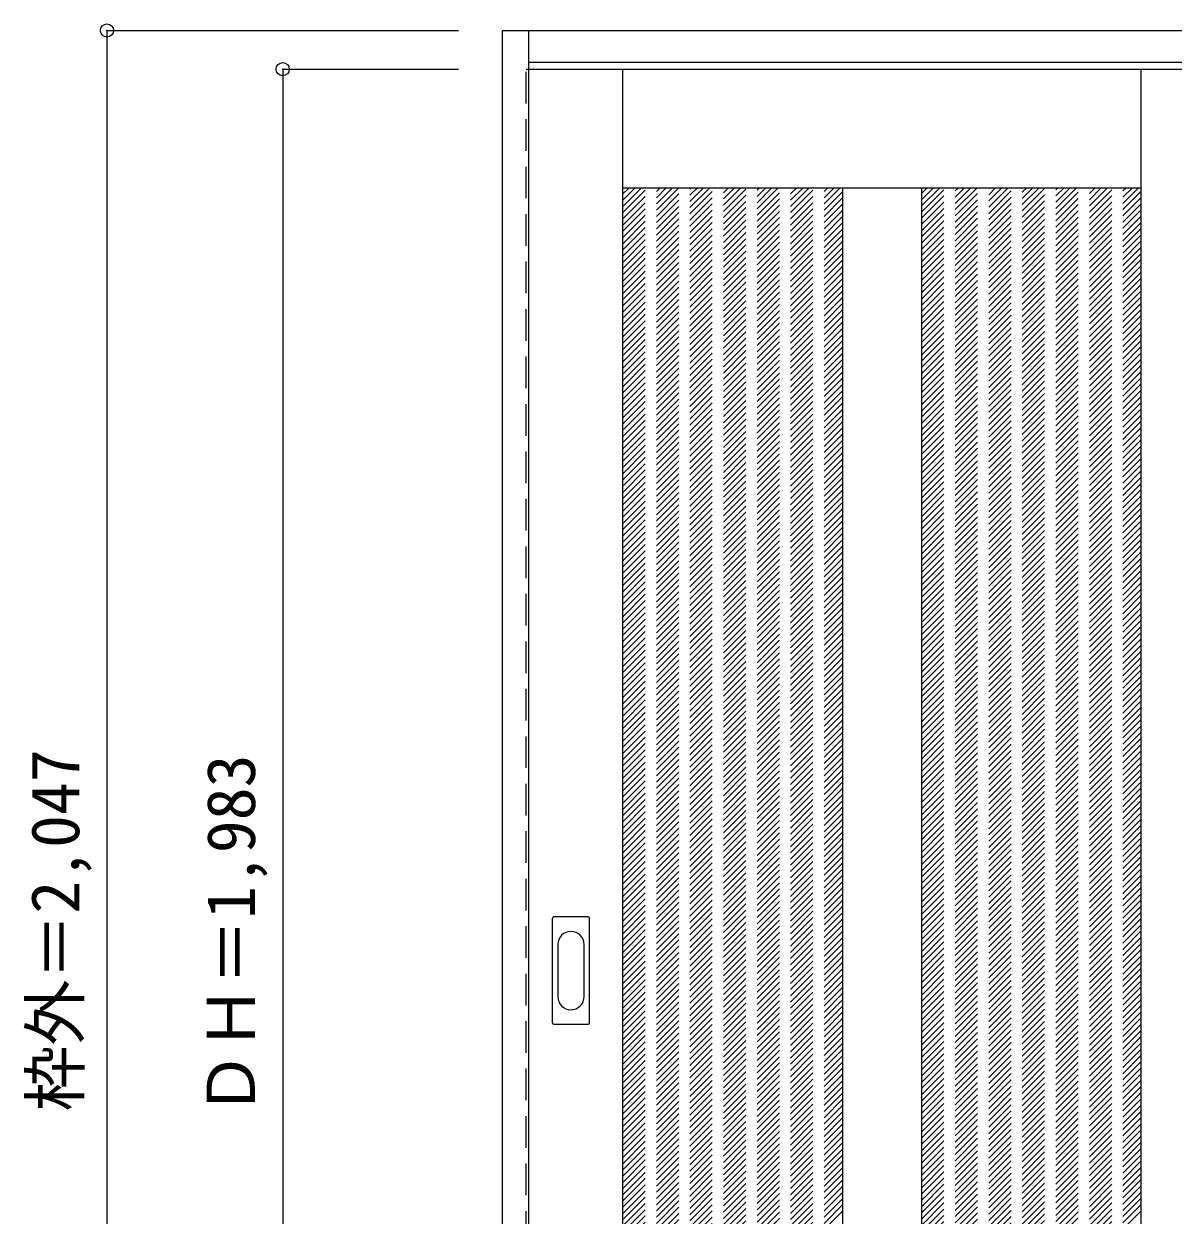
# Model space of a CAD drawing. Units: millimetres, scale not verified. Extents: x -2152 to 1634, y -1662 to 1050.
# Drawn here: x -2152 to -844, y -305 to 1050 of the extents above; entities that cross this region are included whole.
import ezdxf
from ezdxf.enums import TextEntityAlignment as Align

# ---------------------------------------------------------------- set-up
doc = ezdxf.new("R2010")
doc.units = ezdxf.units.MM
doc.header["$LTSCALE"] = 30
doc.header["$PDMODE"] = 32
doc.header["$PDSIZE"] = 15
doc.linetypes.add('DASHED1', pattern=[1.8, 1.2, -0.6])
doc.layers.add('0-0', color=4, linetype='DASHED1')
doc.layers.add('0-1_寸法', color=7, linetype='Continuous')
doc.styles.add('ＭＳ ゴシック', font='')
doc.styles.get('ＭＳ ゴシック').set_extended_font_data('MS Gothic')

msp = doc.modelspace()

# ---------------------------------------------------------------- linework, layer by layer
at = {"layer": '0-0', "color": 3, "linetype": 'Continuous'}
for p, q in [((-1607.29, 1042.57), (1626.71, 1042.57)), ((-1607.29, -1004.43), (-1607.29, 1042.57)), ((-1577.29, -1004.43), (-1577.29, 1042.57)), ((-1577.29, 1006.57), (1596.71, 1006.57)), ((-1577.29, 998.57), (9.71, 998.57)), ((-1470.29, -984.43), (-1470.29, 998.57)), ((-880.29, -984.43), (-880.29, 998.57)), ((-1470.29, 863.57), (-880.29, 863.57)), ((-1220.29, 863.57), (-1220.29, -834.43)), ((-1130.29, 863.57), (-1130.29, -834.43)), ((-1550.29, -86.43), (-1550.29, 32.57)), ((-1509.79, 34.07), (-1548.79, 34.07)), ((-1508.29, -86.43), (-1508.29, 32.57)), ((-1548.79, -87.93), (-1509.79, -87.93))]:
    msp.add_line(p, q, dxfattribs=at)
at = {"layer": '0-0'}
for p, q in [((-1470.29, 856.52), (-1463.23, 863.57)), ((-1470.29, 616.1), (-1222.82, 863.57)), ((-1470.29, 623.17), (-1229.89, 863.57)), ((-1470.29, 630.24), (-1236.96, 863.57)), ((-1470.29, 637.31), (-1244.03, 863.57)), ((-1470.29, 644.39), (-1251.1, 863.57)), ((-1470.29, 651.46), (-1258.17, 863.57)), ((-1470.29, 658.53), (-1265.24, 863.57)), ((-1470.29, 665.6), (-1272.32, 863.57)), ((-1470.29, 672.67), (-1279.39, 863.57)), ((-1470.29, 679.74), (-1286.46, 863.57)), ((-1470.29, 686.81), (-1293.53, 863.57)), ((-1470.29, 693.88), (-1300.6, 863.57)), ((-1470.29, 700.95), (-1307.67, 863.57)), ((-1470.29, 708.03), (-1314.74, 863.57)), ((-1470.29, 715.1), (-1321.81, 863.57)), ((-1470.29, 722.17), (-1328.88, 863.57)), ((-1470.29, 729.24), (-1335.95, 863.57)), ((-1470.29, 736.31), (-1343.03, 863.57)), ((-1470.29, 743.38), (-1350.1, 863.57)), ((-1470.29, 750.45), (-1357.17, 863.57)), ((-1470.29, 757.52), (-1364.24, 863.57)), ((-1470.29, 764.59), (-1371.31, 863.57)), ((-1470.29, 771.67), (-1378.38, 863.57)), ((-1470.29, 778.74), (-1385.45, 863.57)), ((-1470.29, 785.81), (-1392.52, 863.57)), ((-1470.29, 792.88), (-1399.59, 863.57)), ((-1470.29, 799.95), (-1406.67, 863.57)), ((-1470.29, 807.02), (-1413.74, 863.57)), ((-1470.29, 814.09), (-1420.81, 863.57)), ((-1470.29, 821.16), (-1427.88, 863.57)), ((-1470.29, 828.23), (-1434.95, 863.57)), ((-1470.29, 835.3), (-1442.02, 863.57)), ((-1470.29, 842.38), (-1449.09, 863.57)), ((-1470.29, 849.45), (-1456.16, 863.57)), ((-1470.29, 609.03), (-1220.29, 859.03)), ((-1130.29, 616.69), (-883.41, 863.57)), ((-1130.29, 623.76), (-890.48, 863.57)), ((-1130.29, 630.83), (-897.55, 863.57)), ((-1130.29, 637.9), (-904.62, 863.57)), ((-1130.29, 644.97), (-911.69, 863.57)), ((-1130.29, 652.05), (-918.76, 863.57)), ((-1130.29, 659.12), (-925.83, 863.57)), ((-1130.29, 666.19), (-932.9, 863.57)), ((-1130.29, 673.26), (-939.97, 863.57)), ((-1130.29, 680.33), (-947.05, 863.57)), ((-1130.29, 687.4), (-954.12, 863.57)), ((-1130.29, 694.47), (-961.19, 863.57)), ((-1130.29, 701.54), (-968.26, 863.57)), ((-1130.29, 708.61), (-975.33, 863.57)), ((-1130.29, 715.69), (-982.4, 863.57)), ((-1130.29, 722.76), (-989.47, 863.57)), ((-1130.29, 729.83), (-996.54, 863.57)), ((-1130.29, 736.9), (-1003.61, 863.57)), ((-1130.29, 743.97), (-1010.69, 863.57)), ((-1130.29, 751.04), (-1017.76, 863.57)), ((-1130.29, 758.11), (-1024.83, 863.57)), ((-1130.29, 765.18), (-1031.9, 863.57)), ((-1130.29, 772.25), (-1038.97, 863.57)), ((-1130.29, 779.33), (-1046.04, 863.57)), ((-1130.29, 786.4), (-1053.11, 863.57)), ((-1130.29, 793.47), (-1060.18, 863.57)), ((-1130.29, 800.54), (-1067.25, 863.57)), ((-1130.29, 807.61), (-1074.33, 863.57)), ((-1130.29, 814.68), (-1081.4, 863.57)), ((-1130.29, 821.75), (-1088.47, 863.57)), ((-1130.29, 828.82), (-1095.54, 863.57)), ((-1130.29, 835.89), (-1102.61, 863.57)), ((-1130.29, 842.96), (-1109.68, 863.57)), ((-1130.29, 850.04), (-1116.75, 863.57)), ((-1130.29, 857.11), (-1123.82, 863.57)), ((-1130.29, 609.62), (-880.29, 859.62)), ((-1470.29, 601.96), (-1220.29, 851.96)), ((-1470.29, 594.89), (-1220.29, 844.89)), ((-1130.29, 602.55), (-880.29, 852.55)), ((-1130.29, 595.48), (-880.29, 845.48)), ((-1470.29, 587.82), (-1220.29, 837.82)), ((-1470.29, 580.75), (-1220.29, 830.75)), ((-1130.29, 588.41), (-880.29, 838.41)), ((-1130.29, 581.34), (-880.29, 831.34)), ((-1470.29, 573.68), (-1220.29, 823.68)), ((-1470.29, 566.6), (-1220.29, 816.6)), ((-1130.29, 574.26), (-880.29, 824.26)), ((-1130.29, 567.19), (-880.29, 817.19)), ((-1470.29, 559.53), (-1220.29, 809.53)), ((-1470.29, 552.46), (-1220.29, 802.46)), ((-1130.29, 560.12), (-880.29, 810.12)), ((-1130.29, 553.05), (-880.29, 803.05)), ((-1470.29, 545.39), (-1220.29, 795.39)), ((-1470.29, 538.32), (-1220.29, 788.32)), ((-1130.29, 545.98), (-880.29, 795.98)), ((-1130.29, 538.91), (-880.29, 788.91)), ((-1470.29, 531.25), (-1220.29, 781.25)), ((-1470.29, 524.18), (-1220.29, 774.18)), ((-1130.29, 531.84), (-880.29, 781.84)), ((-1130.29, 524.77), (-880.29, 774.77)), ((-1470.29, 517.11), (-1220.29, 767.11)), ((-1470.29, 510.04), (-1220.29, 760.04)), ((-1130.29, 517.7), (-880.29, 767.7)), ((-1130.29, 510.62), (-880.29, 760.62)), ((-1470.29, 502.96), (-1220.29, 752.96)), ((-1470.29, 495.89), (-1220.29, 745.89)), ((-1130.29, 503.55), (-880.29, 753.55)), ((-1130.29, 496.48), (-880.29, 746.48)), ((-1470.29, 488.82), (-1220.29, 738.82)), ((-1130.29, 489.41), (-880.29, 739.41)), ((-1130.29, 482.34), (-880.29, 732.34)), ((-1470.29, 481.75), (-1220.29, 731.75)), ((-1470.29, 474.68), (-1220.29, 724.68)), ((-1130.29, 475.27), (-880.29, 725.27)), ((-1470.29, 467.61), (-1220.29, 717.61)), ((-1470.29, 460.54), (-1220.29, 710.54)), ((-1130.29, 468.2), (-880.29, 718.2)), ((-1130.29, 461.13), (-880.29, 711.13)), ((-1470.29, 453.47), (-1220.29, 703.47)), ((-1470.29, 446.4), (-1220.29, 696.4)), ((-1130.29, 454.06), (-880.29, 704.06)), ((-1130.29, 446.98), (-880.29, 696.98)), ((-1470.29, 439.33), (-1220.29, 689.33)), ((-1470.29, 432.25), (-1220.29, 682.25)), ((-1130.29, 439.91), (-880.29, 689.91)), ((-1130.29, 432.84), (-880.29, 682.84)), ((-1470.29, 425.18), (-1220.29, 675.18)), ((-1470.29, 418.11), (-1220.29, 668.11)), ((-1130.29, 425.77), (-880.29, 675.77)), ((-1130.29, 418.7), (-880.29, 668.7)), ((-1470.29, 411.04), (-1220.29, 661.04)), ((-1470.29, 403.97), (-1220.29, 653.97)), ((-1130.29, 411.63), (-880.29, 661.63)), ((-1130.29, 404.56), (-880.29, 654.56)), ((-1470.29, 396.9), (-1220.29, 646.9)), ((-1470.29, 389.83), (-1220.29, 639.83)), ((-1130.29, 397.49), (-880.29, 647.49)), ((-1130.29, 390.42), (-880.29, 640.42)), ((-1470.29, 382.76), (-1220.29, 632.76)), ((-1470.29, 375.69), (-1220.29, 625.69)), ((-1130.29, 383.35), (-880.29, 633.35)), ((-1130.29, 376.27), (-880.29, 626.27)), ((-1470.29, 368.61), (-1220.29, 618.61)), ((-1470.29, 361.54), (-1220.29, 611.54)), ((-1130.29, 369.2), (-880.29, 619.2)), ((-1130.29, 362.13), (-880.29, 612.13)), ((-1470.29, 354.47), (-1220.29, 604.47)), ((-1470.29, 347.4), (-1220.29, 597.4)), ((-1130.29, 355.06), (-880.29, 605.06)), ((-1130.29, 347.99), (-880.29, 597.99)), ((-1470.29, 340.33), (-1220.29, 590.33)), ((-1470.29, 333.26), (-1220.29, 583.26)), ((-1130.29, 340.92), (-880.29, 590.92)), ((-1130.29, 333.85), (-880.29, 583.85)), ((-1470.29, 326.19), (-1220.29, 576.19)), ((-1130.29, 326.78), (-880.29, 576.78)), ((-1130.29, 319.71), (-880.29, 569.71)), ((-1470.29, 319.12), (-1220.29, 569.12)), ((-1470.29, 312.05), (-1220.29, 562.05)), ((-1130.29, 312.63), (-880.29, 562.63)), ((-1470.29, 304.97), (-1220.29, 554.97)), ((-1470.29, 297.9), (-1220.29, 547.9)), ((-1130.29, 305.56), (-880.29, 555.56)), ((-1130.29, 298.49), (-880.29, 548.49)), ((-1470.29, 290.83), (-1220.29, 540.83)), ((-1470.29, 283.76), (-1220.29, 533.76)), ((-1130.29, 291.42), (-880.29, 541.42)), ((-1130.29, 284.35), (-880.29, 534.35)), ((-1470.29, 276.69), (-1220.29, 526.69)), ((-1470.29, 269.62), (-1220.29, 519.62)), ((-1130.29, 277.28), (-880.29, 527.28)), ((-1130.29, 270.21), (-880.29, 520.21)), ((-1470.29, 262.55), (-1220.29, 512.55)), ((-1470.29, 255.48), (-1220.29, 505.48)), ((-1130.29, 263.14), (-880.29, 513.14)), ((-1130.29, 256.07), (-880.29, 506.07)), ((-1470.29, 248.41), (-1220.29, 498.41)), ((-1470.29, 241.34), (-1220.29, 491.34)), ((-1130.29, 248.99), (-880.29, 498.99)), ((-1130.29, 241.92), (-880.29, 491.92)), ((-1470.29, 234.26), (-1220.29, 484.26)), ((-1470.29, 227.19), (-1220.29, 477.19)), ((-1130.29, 234.85), (-880.29, 484.85)), ((-1130.29, 227.78), (-880.29, 477.78)), ((-1470.29, 220.12), (-1220.29, 470.12)), ((-1470.29, 213.05), (-1220.29, 463.05)), ((-1130.29, 220.71), (-880.29, 470.71)), ((-1130.29, 213.64), (-880.29, 463.64)), ((-1470.29, 205.98), (-1220.29, 455.98)), ((-1470.29, 198.91), (-1220.29, 448.91)), ((-1130.29, 206.57), (-880.29, 456.57)), ((-1130.29, 199.5), (-880.29, 449.5)), ((-1470.29, 191.84), (-1220.29, 441.84)), ((-1470.29, 184.77), (-1220.29, 434.77)), ((-1130.29, 192.43), (-880.29, 442.43)), ((-1130.29, 185.36), (-880.29, 435.36)), ((-1470.29, 177.7), (-1220.29, 427.7)), ((-1470.29, 170.62), (-1220.29, 420.62)), ((-1130.29, 178.28), (-880.29, 428.28)), ((-1130.29, 171.21), (-880.29, 421.21)), ((-1470.29, 163.55), (-1220.29, 413.55)), ((-1130.29, 164.14), (-880.29, 414.14)), ((-1130.29, 157.07), (-880.29, 407.07)), ((-1470.29, 156.48), (-1220.29, 406.48)), ((-1470.29, 149.41), (-1220.29, 399.41)), ((-1130.29, 150), (-880.29, 400)), ((-1470.29, 142.34), (-1220.29, 392.34)), ((-1470.29, 135.27), (-1220.29, 385.27)), ((-1130.29, 142.93), (-880.29, 392.93)), ((-1130.29, 135.86), (-880.29, 385.86)), ((-1470.29, 128.2), (-1220.29, 378.2)), ((-1470.29, 121.13), (-1220.29, 371.13)), ((-1130.29, 128.79), (-880.29, 378.79)), ((-1130.29, 121.72), (-880.29, 371.72)), ((-1470.29, 114.06), (-1220.29, 364.06)), ((-1470.29, 106.98), (-1220.29, 356.98)), ((-1130.29, 114.64), (-880.29, 364.64)), ((-1130.29, 107.57), (-880.29, 357.57)), ((-1470.29, 99.91), (-1220.29, 349.91)), ((-1470.29, 92.84), (-1220.29, 342.84)), ((-1130.29, 100.5), (-880.29, 350.5)), ((-1130.29, 93.43), (-880.29, 343.43)), ((-1470.29, 85.77), (-1220.29, 335.77)), ((-1470.29, 78.7), (-1220.29, 328.7)), ((-1130.29, 86.36), (-880.29, 336.36)), ((-1130.29, 79.29), (-880.29, 329.29)), ((-1470.29, 71.63), (-1220.29, 321.63)), ((-1470.29, 64.56), (-1220.29, 314.56)), ((-1130.29, 72.22), (-880.29, 322.22)), ((-1130.29, 65.15), (-880.29, 315.15)), ((-1470.29, 57.49), (-1220.29, 307.49)), ((-1470.29, 50.42), (-1220.29, 300.42)), ((-1130.29, 58.08), (-880.29, 308.08)), ((-1130.29, 51.01), (-880.29, 301.01)), ((-1470.29, 43.35), (-1220.29, 293.35)), ((-1470.29, 36.27), (-1220.29, 286.27)), ((-1130.29, 43.93), (-880.29, 293.93)), ((-1130.29, 36.86), (-880.29, 286.86)), ((-1470.29, 29.2), (-1220.29, 279.2)), ((-1470.29, 22.13), (-1220.29, 272.13)), ((-1130.29, 29.79), (-880.29, 279.79)), ((-1130.29, 22.72), (-880.29, 272.72)), ((-1470.29, 15.06), (-1220.29, 265.06)), ((-1470.29, 7.99), (-1220.29, 257.99)), ((-1130.29, 15.65), (-880.29, 265.65)), ((-1130.29, 8.58), (-880.29, 258.58)), ((-1470.29, 0.92), (-1220.29, 250.92)), ((-1130.29, 1.51), (-880.29, 251.51)), ((-1130.29, -5.56), (-880.29, 244.44)), ((-1470.29, -6.15), (-1220.29, 243.85)), ((-1470.29, -13.22), (-1220.29, 236.78)), ((-1130.29, -12.63), (-880.29, 237.37)), ((-1470.29, -20.29), (-1220.29, 229.71)), ((-1470.29, -27.37), (-1220.29, 222.63)), ((-1130.29, -19.71), (-880.29, 230.29)), ((-1130.29, -26.78), (-880.29, 223.22)), ((-1470.29, -34.44), (-1220.29, 215.56)), ((-1470.29, -41.51), (-1220.29, 208.49)), ((-1130.29, -33.85), (-880.29, 216.15)), ((-1130.29, -40.92), (-880.29, 209.08)), ((-1470.29, -48.58), (-1220.29, 201.42)), ((-1470.29, -55.65), (-1220.29, 194.35)), ((-1130.29, -47.99), (-880.29, 202.01)), ((-1130.29, -55.06), (-880.29, 194.94)), ((-1470.29, -62.72), (-1220.29, 187.28)), ((-1470.29, -69.79), (-1220.29, 180.21)), ((-1130.29, -62.13), (-880.29, 187.87)), ((-1130.29, -69.2), (-880.29, 180.8)), ((-1470.29, -76.86), (-1220.29, 173.14)), ((-1470.29, -83.93), (-1220.29, 166.07)), ((-1130.29, -76.27), (-880.29, 173.73)), ((-1130.29, -83.35), (-880.29, 166.65)), ((-1470.29, -91.01), (-1220.29, 158.99)), ((-1470.29, -98.08), (-1220.29, 151.92)), ((-1130.29, -90.42), (-880.29, 159.58)), ((-1130.29, -97.49), (-880.29, 152.51)), ((-1470.29, -105.15), (-1220.29, 144.85)), ((-1470.29, -112.22), (-1220.29, 137.78)), ((-1130.29, -104.56), (-880.29, 145.44)), ((-1130.29, -111.63), (-880.29, 138.37)), ((-1470.29, -119.29), (-1220.29, 130.71)), ((-1470.29, -126.36), (-1220.29, 123.64)), ((-1130.29, -118.7), (-880.29, 131.3)), ((-1130.29, -125.77), (-880.29, 124.23)), ((-1470.29, -133.43), (-1220.29, 116.57)), ((-1470.29, -140.5), (-1220.29, 109.5)), ((-1130.29, -132.84), (-880.29, 117.16)), ((-1130.29, -139.91), (-880.29, 110.09)), ((-1470.29, -147.57), (-1220.29, 102.43)), ((-1470.29, -154.64), (-1220.29, 95.36)), ((-1130.29, -146.98), (-880.29, 103.02)), ((-1130.29, -154.06), (-880.29, 95.94)), ((-1470.29, -161.72), (-1220.29, 88.28)), ((-1130.29, -161.13), (-880.29, 88.87)), ((-1130.29, -168.2), (-880.29, 81.8)), ((-1470.29, -168.79), (-1220.29, 81.21)), ((-1470.29, -175.86), (-1220.29, 74.14)), ((-1130.29, -175.27), (-880.29, 74.73)), ((-1470.29, -182.93), (-1220.29, 67.07)), ((-1470.29, -190), (-1220.29, 60)), ((-1130.29, -182.34), (-880.29, 67.66)), ((-1130.29, -189.41), (-880.29, 60.59)), ((-1470.29, -197.07), (-1220.29, 52.93)), ((-1470.29, -204.14), (-1220.29, 45.86)), ((-1130.29, -196.48), (-880.29, 53.52)), ((-1130.29, -203.55), (-880.29, 46.45)), ((-1470.29, -211.21), (-1220.29, 38.79)), ((-1470.29, -218.28), (-1220.29, 31.72)), ((-1130.29, -210.62), (-880.29, 39.38)), ((-1130.29, -217.7), (-880.29, 32.3)), ((-1470.29, -225.36), (-1220.29, 24.64)), ((-1470.29, -232.43), (-1220.29, 17.57)), ((-1130.29, -224.77), (-880.29, 25.23)), ((-1130.29, -231.84), (-880.29, 18.16)), ((-1470.29, -239.5), (-1220.29, 10.5)), ((-1470.29, -246.57), (-1220.29, 3.43)), ((-1130.29, -238.91), (-880.29, 11.09)), ((-1130.29, -245.98), (-880.29, 4.02)), ((-1470.29, -253.64), (-1220.29, -3.64)), ((-1470.29, -260.71), (-1220.29, -10.71)), ((-1130.29, -253.05), (-880.29, -3.05)), ((-1130.29, -260.12), (-880.29, -10.12)), ((-1470.29, -267.78), (-1220.29, -17.78)), ((-1470.29, -274.85), (-1220.29, -24.85)), ((-1130.29, -267.19), (-880.29, -17.19)), ((-1130.29, -274.26), (-880.29, -24.26)), ((-1470.29, -281.92), (-1220.29, -31.92)), ((-1470.29, -288.99), (-1220.29, -38.99)), ((-1130.29, -281.34), (-880.29, -31.34)), ((-1130.29, -288.41), (-880.29, -38.41)), ((-1470.29, -296.07), (-1220.29, -46.07)), ((-1470.29, -303.14), (-1220.29, -53.14)), ((-1130.29, -295.48), (-880.29, -45.48)), ((-1130.29, -302.55), (-880.29, -52.55)), ((-1470.29, -310.21), (-1220.29, -60.21)), ((-1470.29, -317.28), (-1220.29, -67.28)), ((-1130.29, -309.62), (-880.29, -59.62)), ((-1130.29, -316.69), (-880.29, -66.69)), ((-1470.29, -324.35), (-1220.29, -74.35)), ((-1130.29, -323.76), (-880.29, -73.76)), ((-1130.29, -330.83), (-880.29, -80.83)), ((-1470.29, -331.42), (-1220.29, -81.42)), ((-1470.29, -338.49), (-1220.29, -88.49)), ((-1130.29, -337.9), (-880.29, -87.9)), ((-1470.29, -345.56), (-1220.29, -95.56)), ((-1470.29, -352.63), (-1220.29, -102.63)), ((-1130.29, -344.97), (-880.29, -94.97)), ((-1130.29, -352.05), (-880.29, -102.05)), ((-1470.29, -359.71), (-1220.29, -109.71)), ((-1470.29, -366.78), (-1220.29, -116.78)), ((-1130.29, -359.12), (-880.29, -109.12)), ((-1130.29, -366.19), (-880.29, -116.19)), ((-1470.29, -373.85), (-1220.29, -123.85)), ((-1470.29, -380.92), (-1220.29, -130.92)), ((-1130.29, -373.26), (-880.29, -123.26)), ((-1130.29, -380.33), (-880.29, -130.33)), ((-1470.29, -387.99), (-1220.29, -137.99)), ((-1470.29, -395.06), (-1220.29, -145.06)), ((-1130.29, -387.4), (-880.29, -137.4)), ((-1130.29, -394.47), (-880.29, -144.47)), ((-1470.29, -402.13), (-1220.29, -152.13)), ((-1470.29, -409.2), (-1220.29, -159.2)), ((-1130.29, -401.54), (-880.29, -151.54)), ((-1130.29, -408.61), (-880.29, -158.61)), ((-1470.29, -416.27), (-1220.29, -166.27)), ((-1470.29, -423.35), (-1220.29, -173.35)), ((-1130.29, -415.69), (-880.29, -165.69)), ((-1130.29, -422.76), (-880.29, -172.76)), ((-1470.29, -430.42), (-1220.29, -180.42)), ((-1470.29, -437.49), (-1220.29, -187.49)), ((-1130.29, -429.83), (-880.29, -179.83)), ((-1130.29, -436.9), (-880.29, -186.9)), ((-1470.29, -444.56), (-1220.29, -194.56)), ((-1470.29, -451.63), (-1220.29, -201.63)), ((-1130.29, -443.97), (-880.29, -193.97)), ((-1130.29, -451.04), (-880.29, -201.04)), ((-1470.29, -458.7), (-1220.29, -208.7)), ((-1470.29, -465.77), (-1220.29, -215.77)), ((-1130.29, -458.11), (-880.29, -208.11)), ((-1130.29, -465.18), (-880.29, -215.18)), ((-1470.29, -472.84), (-1220.29, -222.84)), ((-1470.29, -479.91), (-1220.29, -229.91)), ((-1130.29, -472.25), (-880.29, -222.25)), ((-1130.29, -479.33), (-880.29, -229.33)), ((-1470.29, -486.98), (-1220.29, -236.98)), ((-1130.29, -486.4), (-880.29, -236.4)), ((-1130.29, -493.47), (-880.29, -243.47)), ((-1470.29, -494.06), (-1220.29, -244.06)), ((-1470.29, -501.13), (-1220.29, -251.13)), ((-1130.29, -500.54), (-880.29, -250.54)), ((-1470.29, -508.2), (-1220.29, -258.2)), ((-1470.29, -515.27), (-1220.29, -265.27)), ((-1130.29, -507.61), (-880.29, -257.61)), ((-1130.29, -514.68), (-880.29, -264.68)), ((-1470.29, -522.34), (-1220.29, -272.34)), ((-1470.29, -529.41), (-1220.29, -279.41)), ((-1130.29, -521.75), (-880.29, -271.75)), ((-1130.29, -528.82), (-880.29, -278.82)), ((-1470.29, -536.48), (-1220.29, -286.48)), ((-1470.29, -543.55), (-1220.29, -293.55)), ((-1130.29, -535.89), (-880.29, -285.89)), ((-1130.29, -542.96), (-880.29, -292.96)), ((-1470.29, -550.62), (-1220.29, -300.62)), ((-1130.29, -550.04), (-880.29, -300.04))]:
    msp.add_line(p, q, dxfattribs=at)
at = {"layer": '0-0', "color": 7, "linetype": 'Continuous'}
for p, q in [((-1544.29, 2.67), (-1544.29, -56.53)), ((-1514.29, -56.53), (-1514.29, 2.67))]:
    msp.add_line(p, q, dxfattribs=at)
at = {"layer": '0-0'}
msp.add_lwpolyline([(-1577.29, -984.43), (-1580.29, -984.43), (-1580.29, 998.57), (-1577.29, 998.57)], dxfattribs=at)
at = {"layer": '0-0', "color": 3, "linetype": 'Continuous'}
for centre, start, end in [((-1548.79, 32.57), 90, 180), ((-1509.79, 32.57), 0, 90), ((-1548.79, -86.43), 180, 270), ((-1509.79, -86.43), 270, 0)]:
    msp.add_arc(centre, 1.5, start, end, dxfattribs=at)
at = {"layer": '0-0', "color": 7, "linetype": 'Continuous'}
for centre, start, end in [((-1529.29, 2.67), 0, 180), ((-1529.29, -56.53), 180, 0)]:
    msp.add_arc(centre, 15, start, end, dxfattribs=at)
at = {"layer": '0-1_寸法', "color": 4}
for p, q in [((-2057.29, 1042.57), (-1657.29, 1042.57)), ((-2057.29, 1042.57), (-2057.29, -1004.43)), ((-1857.29, 998.57), (-1657.29, 998.57)), ((-1857.29, 998.57), (-1857.29, -984.43))]:
    msp.add_line(p, q, dxfattribs=at)
at = {"layer": '0-1_寸法'}
for p in [(-2057.29, 1042.57), (-1857.29, 998.57)]:
    msp.add_point(p, dxfattribs=at)

# ---------------------------------------------------------------- texts
at = {"layer": '0-1_寸法', "style": 'ＭＳ ゴシック'}
for s, p in [('枠外＝2,047', (-2072.29, -187.18)), ('ＤＨ＝1,983', (-1872.29, -193.18))]:
    msp.add_text(s, height=54.99, rotation=90, dxfattribs=at).set_placement(p, align=Align.BOTTOM_LEFT)

doc.saveas('drawing.dxf')
